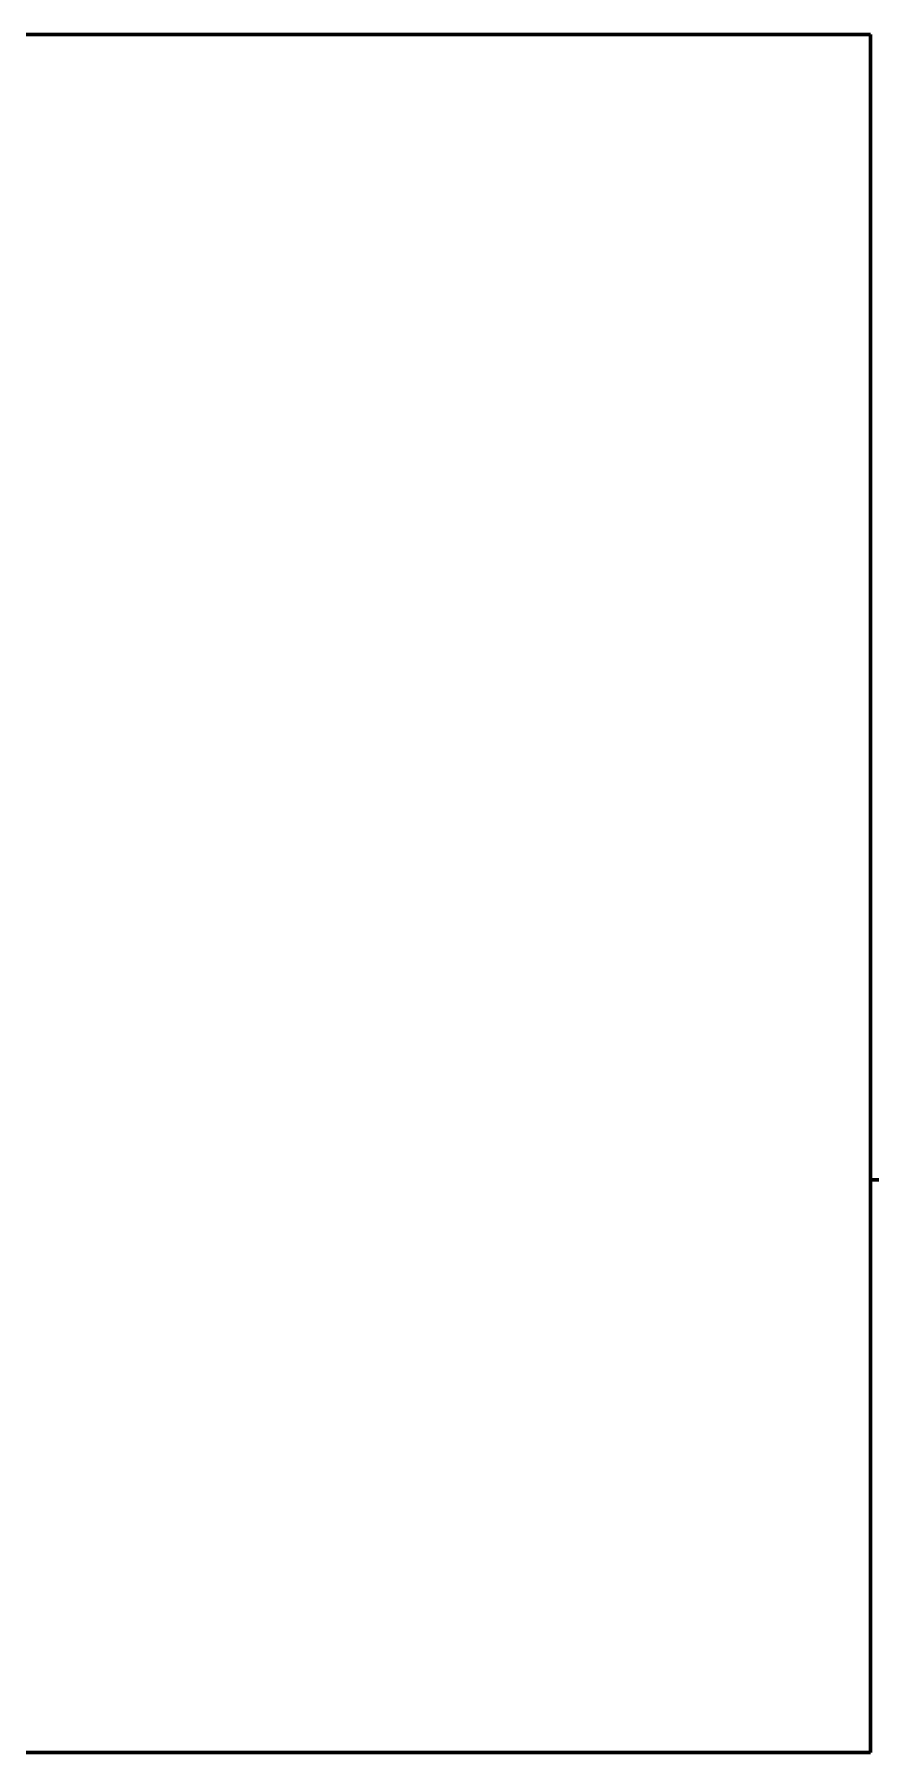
# Model space of a CAD drawing. Extents: x 0 to 297, y 0 to 292.
# Drawn here: x 185.608 to 186.338, y 63.786 to 65.286 of the extents above; entities that cross this region are included whole.
import ezdxf

# ---------------------------------------------------------------- set-up
doc = ezdxf.new("R2010")
doc.units = 0
doc.header["$MEASUREMENT"] = 0
doc.linetypes.add('K5LT_BASIC', pattern=[0])
doc.layers.add('Системный слой', color=7, linetype='Continuous')

# ---------------------------------------------------------------- blocks, each defined once
blk = doc.blocks.new('*U')
at = {"layer": 'Системный слой', "linetype": 'K5LT_BASIC', "lineweight": 60}
for p, q in [((186.3378, 65.2856), (184.3378, 65.2856)), ((186.3378, 65.2856), (184.3378, 65.2856)), ((186.3378, 65.2856), (184.3378, 65.2856)), ((186.3378, 65.2856), (184.3378, 65.2856)), ((186.3378, 63.7856), (186.3378, 65.2856)), ((186.3378, 63.7856), (186.3378, 65.2856)), ((186.3378, 63.7856), (186.3378, 65.2856)), ((186.3378, 63.7856), (186.3378, 65.2856)), ((184.3378, 63.7856), (186.3378, 63.7856)), ((184.3378, 63.7856), (186.3378, 63.7856)), ((184.3378, 63.7856), (186.3378, 63.7856)), ((184.3378, 63.7856), (186.3378, 63.7856))]:
    blk.add_line(p, q, dxfattribs=at)

msp = doc.modelspace()

# ---------------------------------------------------------------- linework, layer by layer
at = {"layer": 'Системный слой', "linetype": 'K5LT_BASIC', "lineweight": 60}
for p, q in [((184.3378, 65.2856), (186.3378, 65.2856)), ((186.3378, 65.2856), (184.3378, 65.2856)), ((184.3378, 65.2856), (186.3378, 65.2856)), ((184.3378, 65.2856), (186.3378, 65.2856)), ((186.3378, 65.2856), (184.3378, 65.2856)), ((184.3378, 65.2856), (186.3378, 65.2856)), ((184.3378, 65.2856), (186.3378, 65.2856)), ((186.3378, 65.2856), (184.3378, 65.2856)), ((186.3378, 65.2856), (186.3378, 63.7856)), ((186.3378, 65.2856), (186.3378, 63.7856)), ((186.3378, 65.2856), (186.3378, 63.7856)), ((186.3378, 65.2856), (186.3378, 63.7856)), ((186.3378, 65.2856), (186.3378, 63.7856)), ((186.3378, 65.2856), (186.3378, 63.7856)), ((186.3378, 65.2856), (186.3378, 63.7856)), ((186.3378, 65.2856), (186.3378, 63.7856)), ((186.3378, 65.2856), (186.3378, 63.7856)), ((186.3378, 65.2856), (186.3378, 63.7856)), ((192.3378, 64.2856), (186.3378, 64.2856)), ((186.3378, 63.7856), (184.3378, 63.7856)), ((184.3378, 63.7856), (186.3378, 63.7856)), ((186.3378, 63.7856), (184.3378, 63.7856)), ((184.3378, 63.7856), (186.3378, 63.7856)), ((186.3378, 63.7856), (184.3378, 63.7856)), ((184.3378, 63.7856), (186.3378, 63.7856)), ((186.3378, 63.7856), (184.3378, 63.7856)), ((184.3378, 63.7856), (186.3378, 63.7856)), ((186.3378, 63.7856), (184.3378, 63.7856)), ((184.3378, 63.7856), (186.3378, 63.7856))]:
    msp.add_line(p, q, dxfattribs=at)

# ---------------------------------------------------------------- block references
at = {"layer": 'Системный слой'}
msp.add_blockref('*U', (0, 0), dxfattribs=at)
msp.add_blockref('*U', (0, 0), dxfattribs=at)
msp.add_blockref('*U', (0, 0), dxfattribs=at)
msp.add_blockref('*U', (0, 0), dxfattribs=at)
msp.add_blockref('*U', (0, 0), dxfattribs=at)
msp.add_blockref('*U', (0, 0), dxfattribs=at)
msp.add_blockref('*U', (0, 0), dxfattribs=at)
msp.add_blockref('*U', (0, 0), dxfattribs=at)
msp.add_blockref('*U', (0, 0), dxfattribs=at)
msp.add_blockref('*U', (0, 0), dxfattribs=at)
msp.add_blockref('*U', (0, 0), dxfattribs=at)
msp.add_blockref('*U', (0, 0), dxfattribs=at)
msp.add_blockref('*U', (0, 0), dxfattribs=at)
msp.add_blockref('*U', (0, 0), dxfattribs=at)
msp.add_blockref('*U', (0, 0), dxfattribs=at)
msp.add_blockref('*U', (0, 0), dxfattribs=at)
msp.add_blockref('*U', (0, 0), dxfattribs=at)
msp.add_blockref('*U', (0, 0), dxfattribs=at)
msp.add_blockref('*U', (0, 0), dxfattribs=at)
msp.add_blockref('*U', (0, 0), dxfattribs=at)
msp.add_blockref('*U', (0, 0), dxfattribs=at)
msp.add_blockref('*U', (0, 0), dxfattribs=at)
msp.add_blockref('*U', (0, 0), dxfattribs=at)
msp.add_blockref('*U', (0, 0), dxfattribs=at)
msp.add_blockref('*U', (0, 0), dxfattribs=at)
msp.add_blockref('*U', (0, 0), dxfattribs=at)
msp.add_blockref('*U', (0, 0), dxfattribs=at)
msp.add_blockref('*U', (0, 0), dxfattribs=at)
msp.add_blockref('*U', (0, 0), dxfattribs=at)
msp.add_blockref('*U', (0, 0), dxfattribs=at)
msp.add_blockref('*U', (0, 0), dxfattribs=at)
msp.add_blockref('*U', (0, 0), dxfattribs=at)
msp.add_blockref('*U', (0, 0), dxfattribs=at)
msp.add_blockref('*U', (0, 0), dxfattribs=at)
msp.add_blockref('*U', (0, 0), dxfattribs=at)
msp.add_blockref('*U', (0, 0), dxfattribs=at)
msp.add_blockref('*U', (0, 0), dxfattribs=at)
msp.add_blockref('*U', (0, 0), dxfattribs=at)
msp.add_blockref('*U', (0, 0), dxfattribs=at)
msp.add_blockref('*U', (0, 0), dxfattribs=at)
msp.add_blockref('*U', (0, 0), dxfattribs=at)
msp.add_blockref('*U', (0, 0), dxfattribs=at)
msp.add_blockref('*U', (0, 0), dxfattribs=at)
msp.add_blockref('*U', (0, 0), dxfattribs=at)
msp.add_blockref('*U', (0, 0), dxfattribs=at)
msp.add_blockref('*U', (0, 0), dxfattribs=at)
msp.add_blockref('*U', (0, 0), dxfattribs=at)
msp.add_blockref('*U', (0, 0), dxfattribs=at)
msp.add_blockref('*U', (0, 0), dxfattribs=at)
msp.add_blockref('*U', (0, 0), dxfattribs=at)
msp.add_blockref('*U', (0, 0), dxfattribs=at)
msp.add_blockref('*U', (0, 0), dxfattribs=at)
msp.add_blockref('*U', (0, 0), dxfattribs=at)
msp.add_blockref('*U', (0, 0), dxfattribs=at)
msp.add_blockref('*U', (0, 0), dxfattribs=at)
msp.add_blockref('*U', (0, 0), dxfattribs=at)
msp.add_blockref('*U', (0, 0), dxfattribs=at)
msp.add_blockref('*U', (0, 0), dxfattribs=at)
msp.add_blockref('*U', (0, 0), dxfattribs=at)
msp.add_blockref('*U', (0, 0), dxfattribs=at)
msp.add_blockref('*U', (0, 0), dxfattribs=at)
msp.add_blockref('*U', (0, 0), dxfattribs=at)
msp.add_blockref('*U', (0, 0), dxfattribs=at)
msp.add_blockref('*U', (0, 0), dxfattribs=at)
msp.add_blockref('*U', (0, 0), dxfattribs=at)
msp.add_blockref('*U', (0, 0), dxfattribs=at)
msp.add_blockref('*U', (0, 0), dxfattribs=at)
msp.add_blockref('*U', (0, 0), dxfattribs=at)
msp.add_blockref('*U', (0, 0), dxfattribs=at)
msp.add_blockref('*U', (0, 0), dxfattribs=at)
msp.add_blockref('*U', (0, 0), dxfattribs=at)
msp.add_blockref('*U', (0, 0), dxfattribs=at)
msp.add_blockref('*U', (0, 0), dxfattribs=at)
msp.add_blockref('*U', (0, 0), dxfattribs=at)
msp.add_blockref('*U', (0, 0), dxfattribs=at)
msp.add_blockref('*U', (0, 0), dxfattribs=at)
msp.add_blockref('*U', (0, 0), dxfattribs=at)
msp.add_blockref('*U', (0, 0), dxfattribs=at)
msp.add_blockref('*U', (0, 0), dxfattribs=at)
msp.add_blockref('*U', (0, 0), dxfattribs=at)
msp.add_blockref('*U', (0, 0), dxfattribs=at)
msp.add_blockref('*U', (0, 0), dxfattribs=at)
msp.add_blockref('*U', (0, 0), dxfattribs=at)
msp.add_blockref('*U', (0, 0), dxfattribs=at)
msp.add_blockref('*U', (0, 0), dxfattribs=at)
msp.add_blockref('*U', (0, 0), dxfattribs=at)
msp.add_blockref('*U', (0, 0), dxfattribs=at)
msp.add_blockref('*U', (0, 0), dxfattribs=at)
msp.add_blockref('*U', (0, 0), dxfattribs=at)
msp.add_blockref('*U', (0, 0), dxfattribs=at)
msp.add_blockref('*U', (0, 0), dxfattribs=at)
msp.add_blockref('*U', (0, 0), dxfattribs=at)
msp.add_blockref('*U', (0, 0), dxfattribs=at)
msp.add_blockref('*U', (0, 0), dxfattribs=at)
msp.add_blockref('*U', (0, 0), dxfattribs=at)
msp.add_blockref('*U', (0, 0), dxfattribs=at)
msp.add_blockref('*U', (0, 0), dxfattribs=at)
msp.add_blockref('*U', (0, 0), dxfattribs=at)
msp.add_blockref('*U', (0, 0), dxfattribs=at)
msp.add_blockref('*U', (0, 0), dxfattribs=at)
msp.add_blockref('*U', (0, 0), dxfattribs=at)
msp.add_blockref('*U', (0, 0), dxfattribs=at)
msp.add_blockref('*U', (0, 0), dxfattribs=at)
msp.add_blockref('*U', (0, 0), dxfattribs=at)
msp.add_blockref('*U', (0, 0), dxfattribs=at)
msp.add_blockref('*U', (0, 0), dxfattribs=at)
msp.add_blockref('*U', (0, 0), dxfattribs=at)
msp.add_blockref('*U', (0, 0), dxfattribs=at)
msp.add_blockref('*U', (0, 0), dxfattribs=at)
msp.add_blockref('*U', (0, 0), dxfattribs=at)
msp.add_blockref('*U', (0, 0), dxfattribs=at)
msp.add_blockref('*U', (0, 0), dxfattribs=at)
msp.add_blockref('*U', (0, 0), dxfattribs=at)
msp.add_blockref('*U', (0, 0), dxfattribs=at)
msp.add_blockref('*U', (0, 0), dxfattribs=at)
msp.add_blockref('*U', (0, 0), dxfattribs=at)
msp.add_blockref('*U', (0, 0), dxfattribs=at)
msp.add_blockref('*U', (0, 0), dxfattribs=at)
msp.add_blockref('*U', (0, 0), dxfattribs=at)
msp.add_blockref('*U', (0, 0), dxfattribs=at)
msp.add_blockref('*U', (0, 0), dxfattribs=at)
msp.add_blockref('*U', (0, 0), dxfattribs=at)
msp.add_blockref('*U', (0, 0), dxfattribs=at)
msp.add_blockref('*U', (0, 0), dxfattribs=at)
msp.add_blockref('*U', (0, 0), dxfattribs=at)
msp.add_blockref('*U', (0, 0), dxfattribs=at)
msp.add_blockref('*U', (0, 0), dxfattribs=at)
msp.add_blockref('*U', (0, 0), dxfattribs=at)
msp.add_blockref('*U', (0, 0), dxfattribs=at)
msp.add_blockref('*U', (0, 0), dxfattribs=at)
msp.add_blockref('*U', (0, 0), dxfattribs=at)
msp.add_blockref('*U', (0, 0), dxfattribs=at)
msp.add_blockref('*U', (0, 0), dxfattribs=at)
msp.add_blockref('*U', (0, 0), dxfattribs=at)
msp.add_blockref('*U', (0, 0), dxfattribs=at)
msp.add_blockref('*U', (0, 0), dxfattribs=at)
msp.add_blockref('*U', (0, 0), dxfattribs=at)
msp.add_blockref('*U', (0, 0), dxfattribs=at)
msp.add_blockref('*U', (0, 0), dxfattribs=at)
msp.add_blockref('*U', (0, 0), dxfattribs=at)
msp.add_blockref('*U', (0, 0), dxfattribs=at)
msp.add_blockref('*U', (0, 0), dxfattribs=at)
msp.add_blockref('*U', (0, 0), dxfattribs=at)
msp.add_blockref('*U', (0, 0), dxfattribs=at)
msp.add_blockref('*U', (0, 0), dxfattribs=at)
msp.add_blockref('*U', (0, 0), dxfattribs=at)
msp.add_blockref('*U', (0, 0), dxfattribs=at)
msp.add_blockref('*U', (0, 0), dxfattribs=at)
msp.add_blockref('*U', (0, 0), dxfattribs=at)
msp.add_blockref('*U', (0, 0), dxfattribs=at)
msp.add_blockref('*U', (0, 0), dxfattribs=at)
msp.add_blockref('*U', (0, 0), dxfattribs=at)
msp.add_blockref('*U', (0, 0), dxfattribs=at)
msp.add_blockref('*U', (0, 0), dxfattribs=at)
msp.add_blockref('*U', (0, 0), dxfattribs=at)
msp.add_blockref('*U', (0, 0), dxfattribs=at)
msp.add_blockref('*U', (0, 0), dxfattribs=at)
msp.add_blockref('*U', (0, 0), dxfattribs=at)
msp.add_blockref('*U', (0, 0), dxfattribs=at)
msp.add_blockref('*U', (0, 0), dxfattribs=at)
msp.add_blockref('*U', (0, 0), dxfattribs=at)
msp.add_blockref('*U', (0, 0), dxfattribs=at)
msp.add_blockref('*U', (0, 0), dxfattribs=at)
msp.add_blockref('*U', (0, 0), dxfattribs=at)
msp.add_blockref('*U', (0, 0), dxfattribs=at)
msp.add_blockref('*U', (0, 0), dxfattribs=at)
msp.add_blockref('*U', (0, 0), dxfattribs=at)
msp.add_blockref('*U', (0, 0), dxfattribs=at)
msp.add_blockref('*U', (0, 0), dxfattribs=at)
msp.add_blockref('*U', (0, 0), dxfattribs=at)
msp.add_blockref('*U', (0, 0), dxfattribs=at)
msp.add_blockref('*U', (0, 0), dxfattribs=at)
msp.add_blockref('*U', (0, 0), dxfattribs=at)
msp.add_blockref('*U', (0, 0), dxfattribs=at)
msp.add_blockref('*U', (0, 0), dxfattribs=at)
msp.add_blockref('*U', (0, 0), dxfattribs=at)
msp.add_blockref('*U', (0, 0), dxfattribs=at)
msp.add_blockref('*U', (0, 0), dxfattribs=at)
msp.add_blockref('*U', (0, 0), dxfattribs=at)
msp.add_blockref('*U', (0, 0), dxfattribs=at)
msp.add_blockref('*U', (0, 0), dxfattribs=at)
msp.add_blockref('*U', (0, 0), dxfattribs=at)
msp.add_blockref('*U', (0, 0), dxfattribs=at)
msp.add_blockref('*U', (0, 0), dxfattribs=at)
msp.add_blockref('*U', (0, 0), dxfattribs=at)
msp.add_blockref('*U', (0, 0), dxfattribs=at)
msp.add_blockref('*U', (0, 0), dxfattribs=at)
msp.add_blockref('*U', (0, 0), dxfattribs=at)
msp.add_blockref('*U', (0, 0), dxfattribs=at)
msp.add_blockref('*U', (0, 0), dxfattribs=at)
msp.add_blockref('*U', (0, 0), dxfattribs=at)
msp.add_blockref('*U', (0, 0), dxfattribs=at)
msp.add_blockref('*U', (0, 0), dxfattribs=at)
msp.add_blockref('*U', (0, 0), dxfattribs=at)
msp.add_blockref('*U', (0, 0), dxfattribs=at)
msp.add_blockref('*U', (0, 0), dxfattribs=at)
msp.add_blockref('*U', (0, 0), dxfattribs=at)
msp.add_blockref('*U', (0, 0), dxfattribs=at)
msp.add_blockref('*U', (0, 0), dxfattribs=at)
msp.add_blockref('*U', (0, 0), dxfattribs=at)
msp.add_blockref('*U', (0, 0), dxfattribs=at)
msp.add_blockref('*U', (0, 0), dxfattribs=at)
msp.add_blockref('*U', (0, 0), dxfattribs=at)
msp.add_blockref('*U', (0, 0), dxfattribs=at)
msp.add_blockref('*U', (0, 0), dxfattribs=at)
msp.add_blockref('*U', (0, 0), dxfattribs=at)
msp.add_blockref('*U', (0, 0), dxfattribs=at)
msp.add_blockref('*U', (0, 0), dxfattribs=at)
msp.add_blockref('*U', (0, 0), dxfattribs=at)
msp.add_blockref('*U', (0, 0), dxfattribs=at)
msp.add_blockref('*U', (0, 0), dxfattribs=at)
msp.add_blockref('*U', (0, 0), dxfattribs=at)
msp.add_blockref('*U', (0, 0), dxfattribs=at)
msp.add_blockref('*U', (0, 0), dxfattribs=at)
msp.add_blockref('*U', (0, 0), dxfattribs=at)
msp.add_blockref('*U', (0, 0), dxfattribs=at)
msp.add_blockref('*U', (0, 0), dxfattribs=at)
msp.add_blockref('*U', (0, 0), dxfattribs=at)
msp.add_blockref('*U', (0, 0), dxfattribs=at)
msp.add_blockref('*U', (0, 0), dxfattribs=at)
msp.add_blockref('*U', (0, 0), dxfattribs=at)
msp.add_blockref('*U', (0, 0), dxfattribs=at)
msp.add_blockref('*U', (0, 0), dxfattribs=at)
msp.add_blockref('*U', (0, 0), dxfattribs=at)
msp.add_blockref('*U', (0, 0), dxfattribs=at)
msp.add_blockref('*U', (0, 0), dxfattribs=at)
msp.add_blockref('*U', (0, 0), dxfattribs=at)
msp.add_blockref('*U', (0, 0), dxfattribs=at)
msp.add_blockref('*U', (0, 0), dxfattribs=at)
msp.add_blockref('*U', (0, 0), dxfattribs=at)
msp.add_blockref('*U', (0, 0), dxfattribs=at)
msp.add_blockref('*U', (0, 0), dxfattribs=at)
msp.add_blockref('*U', (0, 0), dxfattribs=at)
msp.add_blockref('*U', (0, 0), dxfattribs=at)
msp.add_blockref('*U', (0, 0), dxfattribs=at)
msp.add_blockref('*U', (0, 0), dxfattribs=at)
msp.add_blockref('*U', (0, 0), dxfattribs=at)
msp.add_blockref('*U', (0, 0), dxfattribs=at)
msp.add_blockref('*U', (0, 0), dxfattribs=at)
msp.add_blockref('*U', (0, 0), dxfattribs=at)
msp.add_blockref('*U', (0, 0), dxfattribs=at)
msp.add_blockref('*U', (0, 0), dxfattribs=at)
msp.add_blockref('*U', (0, 0), dxfattribs=at)
msp.add_blockref('*U', (0, 0), dxfattribs=at)
msp.add_blockref('*U', (0, 0), dxfattribs=at)
msp.add_blockref('*U', (0, 0), dxfattribs=at)
msp.add_blockref('*U', (0, 0), dxfattribs=at)
msp.add_blockref('*U', (0, 0), dxfattribs=at)
msp.add_blockref('*U', (0, 0), dxfattribs=at)
msp.add_blockref('*U', (0, 0), dxfattribs=at)
msp.add_blockref('*U', (0, 0), dxfattribs=at)
msp.add_blockref('*U', (0, 0), dxfattribs=at)
msp.add_blockref('*U', (0, 0), dxfattribs=at)
msp.add_blockref('*U', (0, 0), dxfattribs=at)
msp.add_blockref('*U', (0, 0), dxfattribs=at)
msp.add_blockref('*U', (0, 0), dxfattribs=at)
msp.add_blockref('*U', (0, 0), dxfattribs=at)
msp.add_blockref('*U', (0, 0), dxfattribs=at)
msp.add_blockref('*U', (0, 0), dxfattribs=at)
msp.add_blockref('*U', (0, 0), dxfattribs=at)
msp.add_blockref('*U', (0, 0), dxfattribs=at)
msp.add_blockref('*U', (0, 0), dxfattribs=at)
msp.add_blockref('*U', (0, 0), dxfattribs=at)
msp.add_blockref('*U', (0, 0), dxfattribs=at)
msp.add_blockref('*U', (0, 0), dxfattribs=at)
msp.add_blockref('*U', (0, 0), dxfattribs=at)
msp.add_blockref('*U', (0, 0), dxfattribs=at)
msp.add_blockref('*U', (0, 0), dxfattribs=at)
msp.add_blockref('*U', (0, 0), dxfattribs=at)
msp.add_blockref('*U', (0, 0), dxfattribs=at)
msp.add_blockref('*U', (0, 0), dxfattribs=at)
msp.add_blockref('*U', (0, 0), dxfattribs=at)
msp.add_blockref('*U', (0, 0), dxfattribs=at)
msp.add_blockref('*U', (0, 0), dxfattribs=at)
msp.add_blockref('*U', (0, 0), dxfattribs=at)
msp.add_blockref('*U', (0, 0), dxfattribs=at)
msp.add_blockref('*U', (0, 0), dxfattribs=at)
msp.add_blockref('*U', (0, 0), dxfattribs=at)
msp.add_blockref('*U', (0, 0), dxfattribs=at)
msp.add_blockref('*U', (0, 0), dxfattribs=at)
msp.add_blockref('*U', (0, 0), dxfattribs=at)
msp.add_blockref('*U', (0, 0), dxfattribs=at)
msp.add_blockref('*U', (0, 0), dxfattribs=at)
msp.add_blockref('*U', (0, 0), dxfattribs=at)
msp.add_blockref('*U', (0, 0), dxfattribs=at)
msp.add_blockref('*U', (0, 0), dxfattribs=at)
msp.add_blockref('*U', (0, 0), dxfattribs=at)
msp.add_blockref('*U', (0, 0), dxfattribs=at)
msp.add_blockref('*U', (0, 0), dxfattribs=at)
msp.add_blockref('*U', (0, 0), dxfattribs=at)
msp.add_blockref('*U', (0, 0), dxfattribs=at)
msp.add_blockref('*U', (0, 0), dxfattribs=at)
msp.add_blockref('*U', (0, 0), dxfattribs=at)
msp.add_blockref('*U', (0, 0), dxfattribs=at)
msp.add_blockref('*U', (0, 0), dxfattribs=at)
msp.add_blockref('*U', (0, 0), dxfattribs=at)
msp.add_blockref('*U', (0, 0), dxfattribs=at)
msp.add_blockref('*U', (0, 0), dxfattribs=at)
msp.add_blockref('*U', (0, 0), dxfattribs=at)
msp.add_blockref('*U', (0, 0), dxfattribs=at)
msp.add_blockref('*U', (0, 0), dxfattribs=at)
msp.add_blockref('*U', (0, 0), dxfattribs=at)
msp.add_blockref('*U', (0, 0), dxfattribs=at)
msp.add_blockref('*U', (0, 0), dxfattribs=at)
msp.add_blockref('*U', (0, 0), dxfattribs=at)
msp.add_blockref('*U', (0, 0), dxfattribs=at)
msp.add_blockref('*U', (0, 0), dxfattribs=at)
msp.add_blockref('*U', (0, 0), dxfattribs=at)
msp.add_blockref('*U', (0, 0), dxfattribs=at)
msp.add_blockref('*U', (0, 0), dxfattribs=at)
msp.add_blockref('*U', (0, 0), dxfattribs=at)
msp.add_blockref('*U', (0, 0), dxfattribs=at)
msp.add_blockref('*U', (0, 0), dxfattribs=at)
msp.add_blockref('*U', (0, 0), dxfattribs=at)
msp.add_blockref('*U', (0, 0), dxfattribs=at)
msp.add_blockref('*U', (0, 0), dxfattribs=at)
msp.add_blockref('*U', (0, 0), dxfattribs=at)
msp.add_blockref('*U', (0, 0), dxfattribs=at)
msp.add_blockref('*U', (0, 0), dxfattribs=at)
msp.add_blockref('*U', (0, 0), dxfattribs=at)
msp.add_blockref('*U', (0, 0), dxfattribs=at)
msp.add_blockref('*U', (0, 0), dxfattribs=at)
msp.add_blockref('*U', (0, 0), dxfattribs=at)
msp.add_blockref('*U', (0, 0), dxfattribs=at)
msp.add_blockref('*U', (0, 0), dxfattribs=at)
msp.add_blockref('*U', (0, 0), dxfattribs=at)
msp.add_blockref('*U', (0, 0), dxfattribs=at)
msp.add_blockref('*U', (0, 0), dxfattribs=at)
msp.add_blockref('*U', (0, 0), dxfattribs=at)
msp.add_blockref('*U', (0, 0), dxfattribs=at)
msp.add_blockref('*U', (0, 0), dxfattribs=at)
msp.add_blockref('*U', (0, 0), dxfattribs=at)
msp.add_blockref('*U', (0, 0), dxfattribs=at)
msp.add_blockref('*U', (0, 0), dxfattribs=at)
msp.add_blockref('*U', (0, 0), dxfattribs=at)
msp.add_blockref('*U', (0, 0), dxfattribs=at)
msp.add_blockref('*U', (0, 0), dxfattribs=at)
msp.add_blockref('*U', (0, 0), dxfattribs=at)
msp.add_blockref('*U', (0, 0), dxfattribs=at)
msp.add_blockref('*U', (0, 0), dxfattribs=at)
msp.add_blockref('*U', (0, 0), dxfattribs=at)
msp.add_blockref('*U', (0, 0), dxfattribs=at)
msp.add_blockref('*U', (0, 0), dxfattribs=at)
msp.add_blockref('*U', (0, 0), dxfattribs=at)
msp.add_blockref('*U', (0, 0), dxfattribs=at)
msp.add_blockref('*U', (0, 0), dxfattribs=at)
msp.add_blockref('*U', (0, 0), dxfattribs=at)
msp.add_blockref('*U', (0, 0), dxfattribs=at)
msp.add_blockref('*U', (0, 0), dxfattribs=at)
msp.add_blockref('*U', (0, 0), dxfattribs=at)
msp.add_blockref('*U', (0, 0), dxfattribs=at)
msp.add_blockref('*U', (0, 0), dxfattribs=at)
msp.add_blockref('*U', (0, 0), dxfattribs=at)
msp.add_blockref('*U', (0, 0), dxfattribs=at)
msp.add_blockref('*U', (0, 0), dxfattribs=at)
msp.add_blockref('*U', (0, 0), dxfattribs=at)
msp.add_blockref('*U', (0, 0), dxfattribs=at)
msp.add_blockref('*U', (0, 0), dxfattribs=at)
msp.add_blockref('*U', (0, 0), dxfattribs=at)
msp.add_blockref('*U', (0, 0), dxfattribs=at)
msp.add_blockref('*U', (0, 0), dxfattribs=at)
msp.add_blockref('*U', (0, 0), dxfattribs=at)
msp.add_blockref('*U', (0, 0), dxfattribs=at)
msp.add_blockref('*U', (0, 0), dxfattribs=at)
msp.add_blockref('*U', (0, 0), dxfattribs=at)
msp.add_blockref('*U', (0, 0), dxfattribs=at)
msp.add_blockref('*U', (0, 0), dxfattribs=at)
msp.add_blockref('*U', (0, 0), dxfattribs=at)
msp.add_blockref('*U', (0, 0), dxfattribs=at)
msp.add_blockref('*U', (0, 0), dxfattribs=at)
msp.add_blockref('*U', (0, 0), dxfattribs=at)
msp.add_blockref('*U', (0, 0), dxfattribs=at)
msp.add_blockref('*U', (0, 0), dxfattribs=at)
msp.add_blockref('*U', (0, 0), dxfattribs=at)
msp.add_blockref('*U', (0, 0), dxfattribs=at)
msp.add_blockref('*U', (0, 0), dxfattribs=at)
msp.add_blockref('*U', (0, 0), dxfattribs=at)
msp.add_blockref('*U', (0, 0), dxfattribs=at)
msp.add_blockref('*U', (0, 0), dxfattribs=at)
msp.add_blockref('*U', (0, 0), dxfattribs=at)
msp.add_blockref('*U', (0, 0), dxfattribs=at)
msp.add_blockref('*U', (0, 0), dxfattribs=at)
msp.add_blockref('*U', (0, 0), dxfattribs=at)
msp.add_blockref('*U', (0, 0), dxfattribs=at)
msp.add_blockref('*U', (0, 0), dxfattribs=at)
msp.add_blockref('*U', (0, 0), dxfattribs=at)
msp.add_blockref('*U', (0, 0), dxfattribs=at)
msp.add_blockref('*U', (0, 0), dxfattribs=at)
msp.add_blockref('*U', (0, 0), dxfattribs=at)
msp.add_blockref('*U', (0, 0), dxfattribs=at)
msp.add_blockref('*U', (0, 0), dxfattribs=at)
msp.add_blockref('*U', (0, 0), dxfattribs=at)
msp.add_blockref('*U', (0, 0), dxfattribs=at)
msp.add_blockref('*U', (0, 0), dxfattribs=at)
msp.add_blockref('*U', (0, 0), dxfattribs=at)
msp.add_blockref('*U', (0, 0), dxfattribs=at)
msp.add_blockref('*U', (0, 0), dxfattribs=at)
msp.add_blockref('*U', (0, 0), dxfattribs=at)
msp.add_blockref('*U', (0, 0), dxfattribs=at)
msp.add_blockref('*U', (0, 0), dxfattribs=at)
msp.add_blockref('*U', (0, 0), dxfattribs=at)
msp.add_blockref('*U', (0, 0), dxfattribs=at)
msp.add_blockref('*U', (0, 0), dxfattribs=at)
msp.add_blockref('*U', (0, 0), dxfattribs=at)
msp.add_blockref('*U', (0, 0), dxfattribs=at)
msp.add_blockref('*U', (0, 0), dxfattribs=at)
msp.add_blockref('*U', (0, 0), dxfattribs=at)
msp.add_blockref('*U', (0, 0), dxfattribs=at)
msp.add_blockref('*U', (0, 0), dxfattribs=at)
msp.add_blockref('*U', (0, 0), dxfattribs=at)
msp.add_blockref('*U', (0, 0), dxfattribs=at)
msp.add_blockref('*U', (0, 0), dxfattribs=at)
msp.add_blockref('*U', (0, 0), dxfattribs=at)
msp.add_blockref('*U', (0, 0), dxfattribs=at)
msp.add_blockref('*U', (0, 0), dxfattribs=at)
msp.add_blockref('*U', (0, 0), dxfattribs=at)
msp.add_blockref('*U', (0, 0), dxfattribs=at)
msp.add_blockref('*U', (0, 0), dxfattribs=at)
msp.add_blockref('*U', (0, 0), dxfattribs=at)
msp.add_blockref('*U', (0, 0), dxfattribs=at)
msp.add_blockref('*U', (0, 0), dxfattribs=at)

doc.saveas('drawing.dxf')
